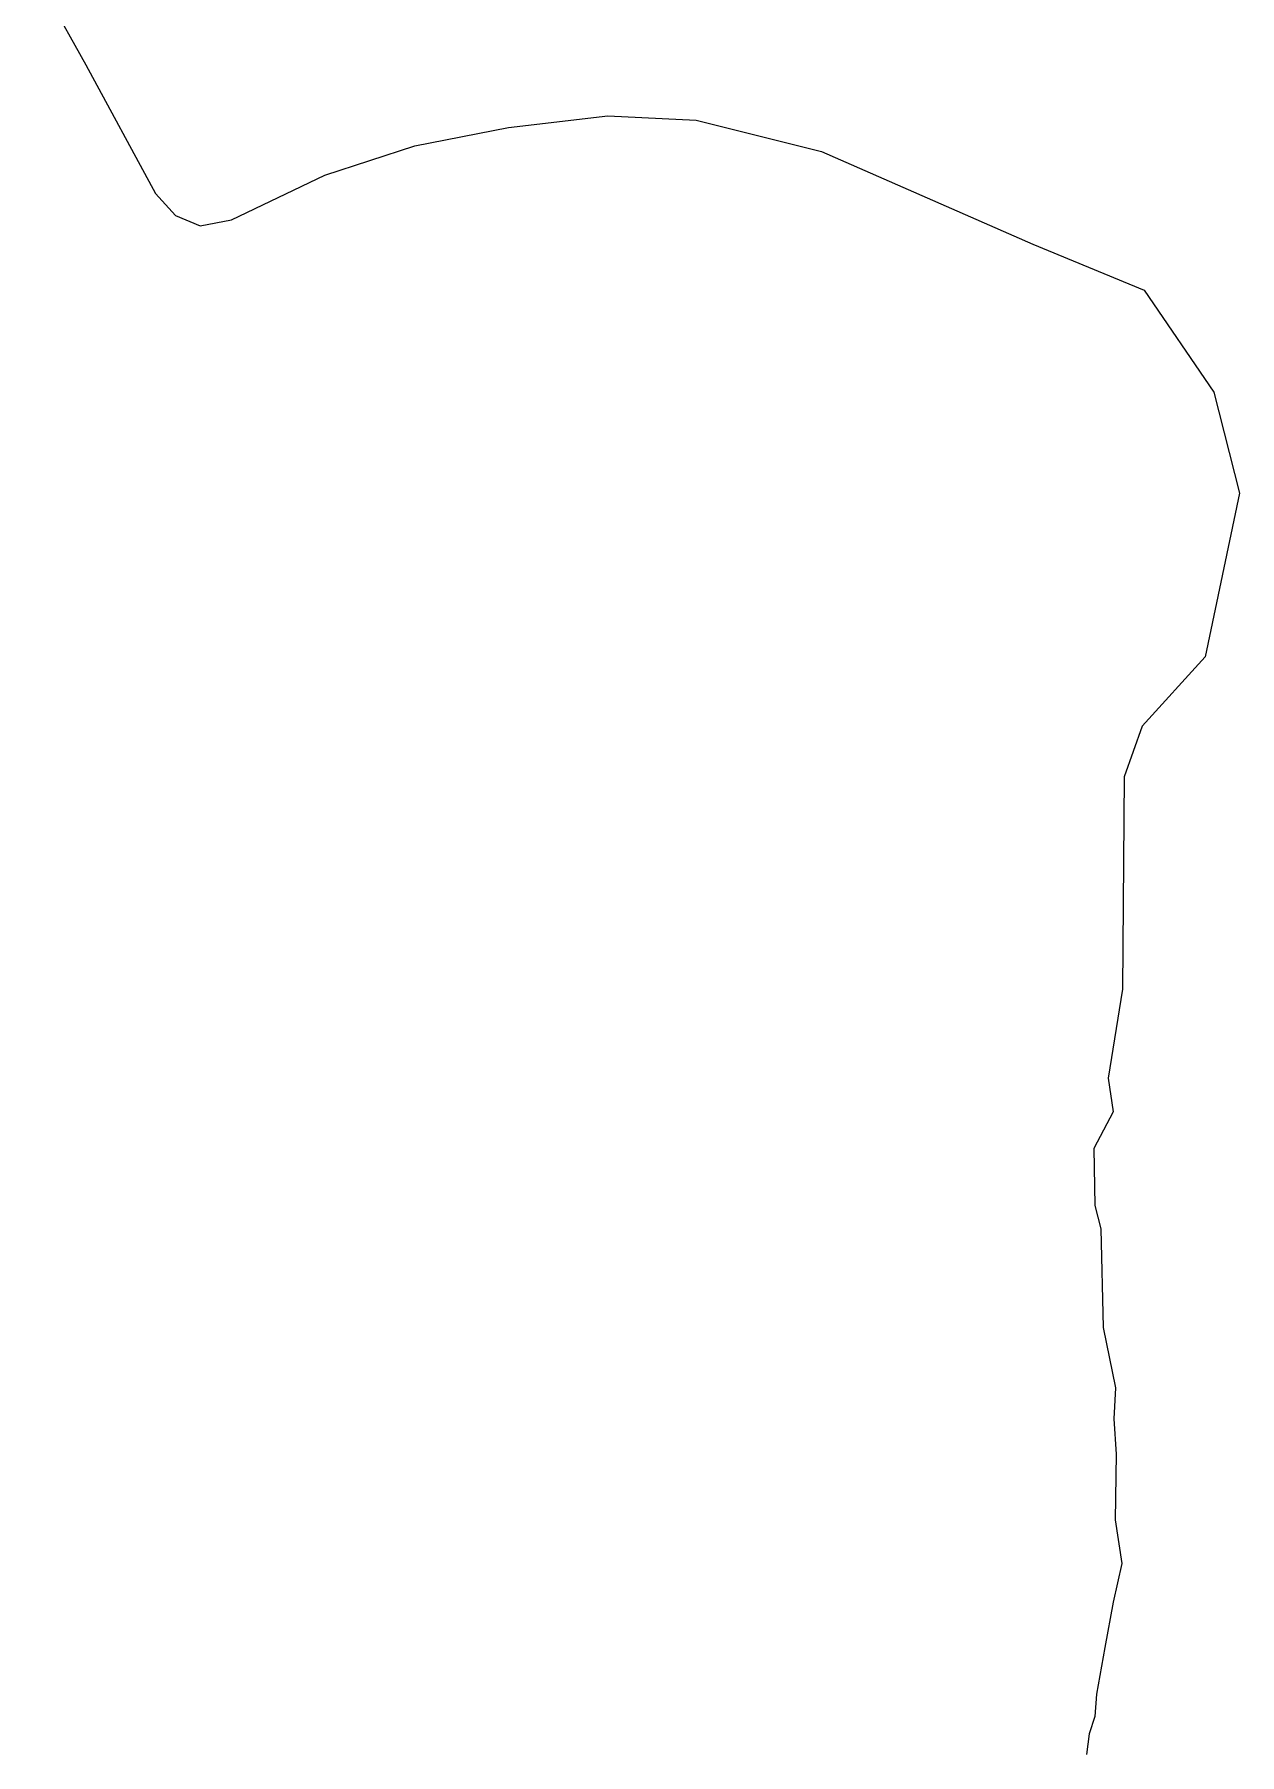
# Model space of a CAD drawing. Header units: metres. Extents: x 375284 to 378017, y 725251 to 730423.
# Drawn here: x 377233 to 378017, y 725251 to 726370 of the extents above; entities that cross this region are included whole.
import ezdxf

# ---------------------------------------------------------------- set-up
doc = ezdxf.new("R2010")
doc.units = ezdxf.units.M
doc.layers.add('RIVERS', color=5, linetype='Continuous')

msp = doc.modelspace()

# ---------------------------------------------------------------- linework, layer by layer
at = {"layer": 'RIVERS'}
for p, q in [((377233.4, 726409.9), (377266.8, 726350.1)), ((377266.8, 726350.1), (377312.2, 726266.5)), ((377480.8, 726297.6), (377541.5, 726309.5)), ((377541.5, 726309.5), (377606.2, 726317)), ((377606.2, 726317), (377663.7, 726314.1)), ((377663.7, 726314.1), (377745.2, 726293.9)), ((377422.1, 726278.5), (377480.8, 726297.6)), ((377745.2, 726293.9), (377882.6, 726233.6)), ((377361.6, 726249.4), (377422.1, 726278.5)), ((377312.2, 726266.5), (377325.1, 726252.2)), ((377325.1, 726252.2), (377341.1, 726245.5)), ((377341.1, 726245.5), (377361.6, 726249.4)), ((377882.6, 726233.6), (377954.8, 726203.7)), ((377954.8, 726203.7), (378000.2, 726137.4)), ((378000.2, 726137.4), (378016.9, 726071.7)), ((378016.9, 726071.7), (377994.5, 725965.2)), ((377994.5, 725965.2), (377953.6, 725920.1)), ((377953.6, 725920.1), (377942, 725887.2)), ((377942, 725887.2), (377940.8, 725749)), ((377940.8, 725749), (377931.5, 725691.1)), ((377931.5, 725691.1), (377934.8, 725669.3)), ((377934.8, 725669.3), (377922.2, 725645.5)), ((377922.2, 725645.5), (377922.9, 725608.4)), ((377922.9, 725608.4), (377926.8, 725593.1)), ((377926.8, 725593.1), (377928.2, 725529)), ((377928.2, 725529), (377936.3, 725489.7)), ((377936.3, 725489.7), (377935.1, 725469.5)), ((377935.1, 725469.5), (377936.6, 725446.6)), ((377936.6, 725446.6), (377936, 725403.8)), ((377936, 725403.8), (377940.4, 725375.5)), ((377940.4, 725375.5), (377934.7, 725350.4)), ((377934.7, 725350.4), (377929.4, 725320.8)), ((377929.4, 725320.8), (377923.9, 725290.5)), ((377923.9, 725290.5), (377922.9, 725276)), ((377922.9, 725276), (377919.2, 725264.8)), ((377919.2, 725264.8), (377917.3, 725251.2))]:
    msp.add_line(p, q, dxfattribs=at)

doc.saveas('drawing.dxf')
